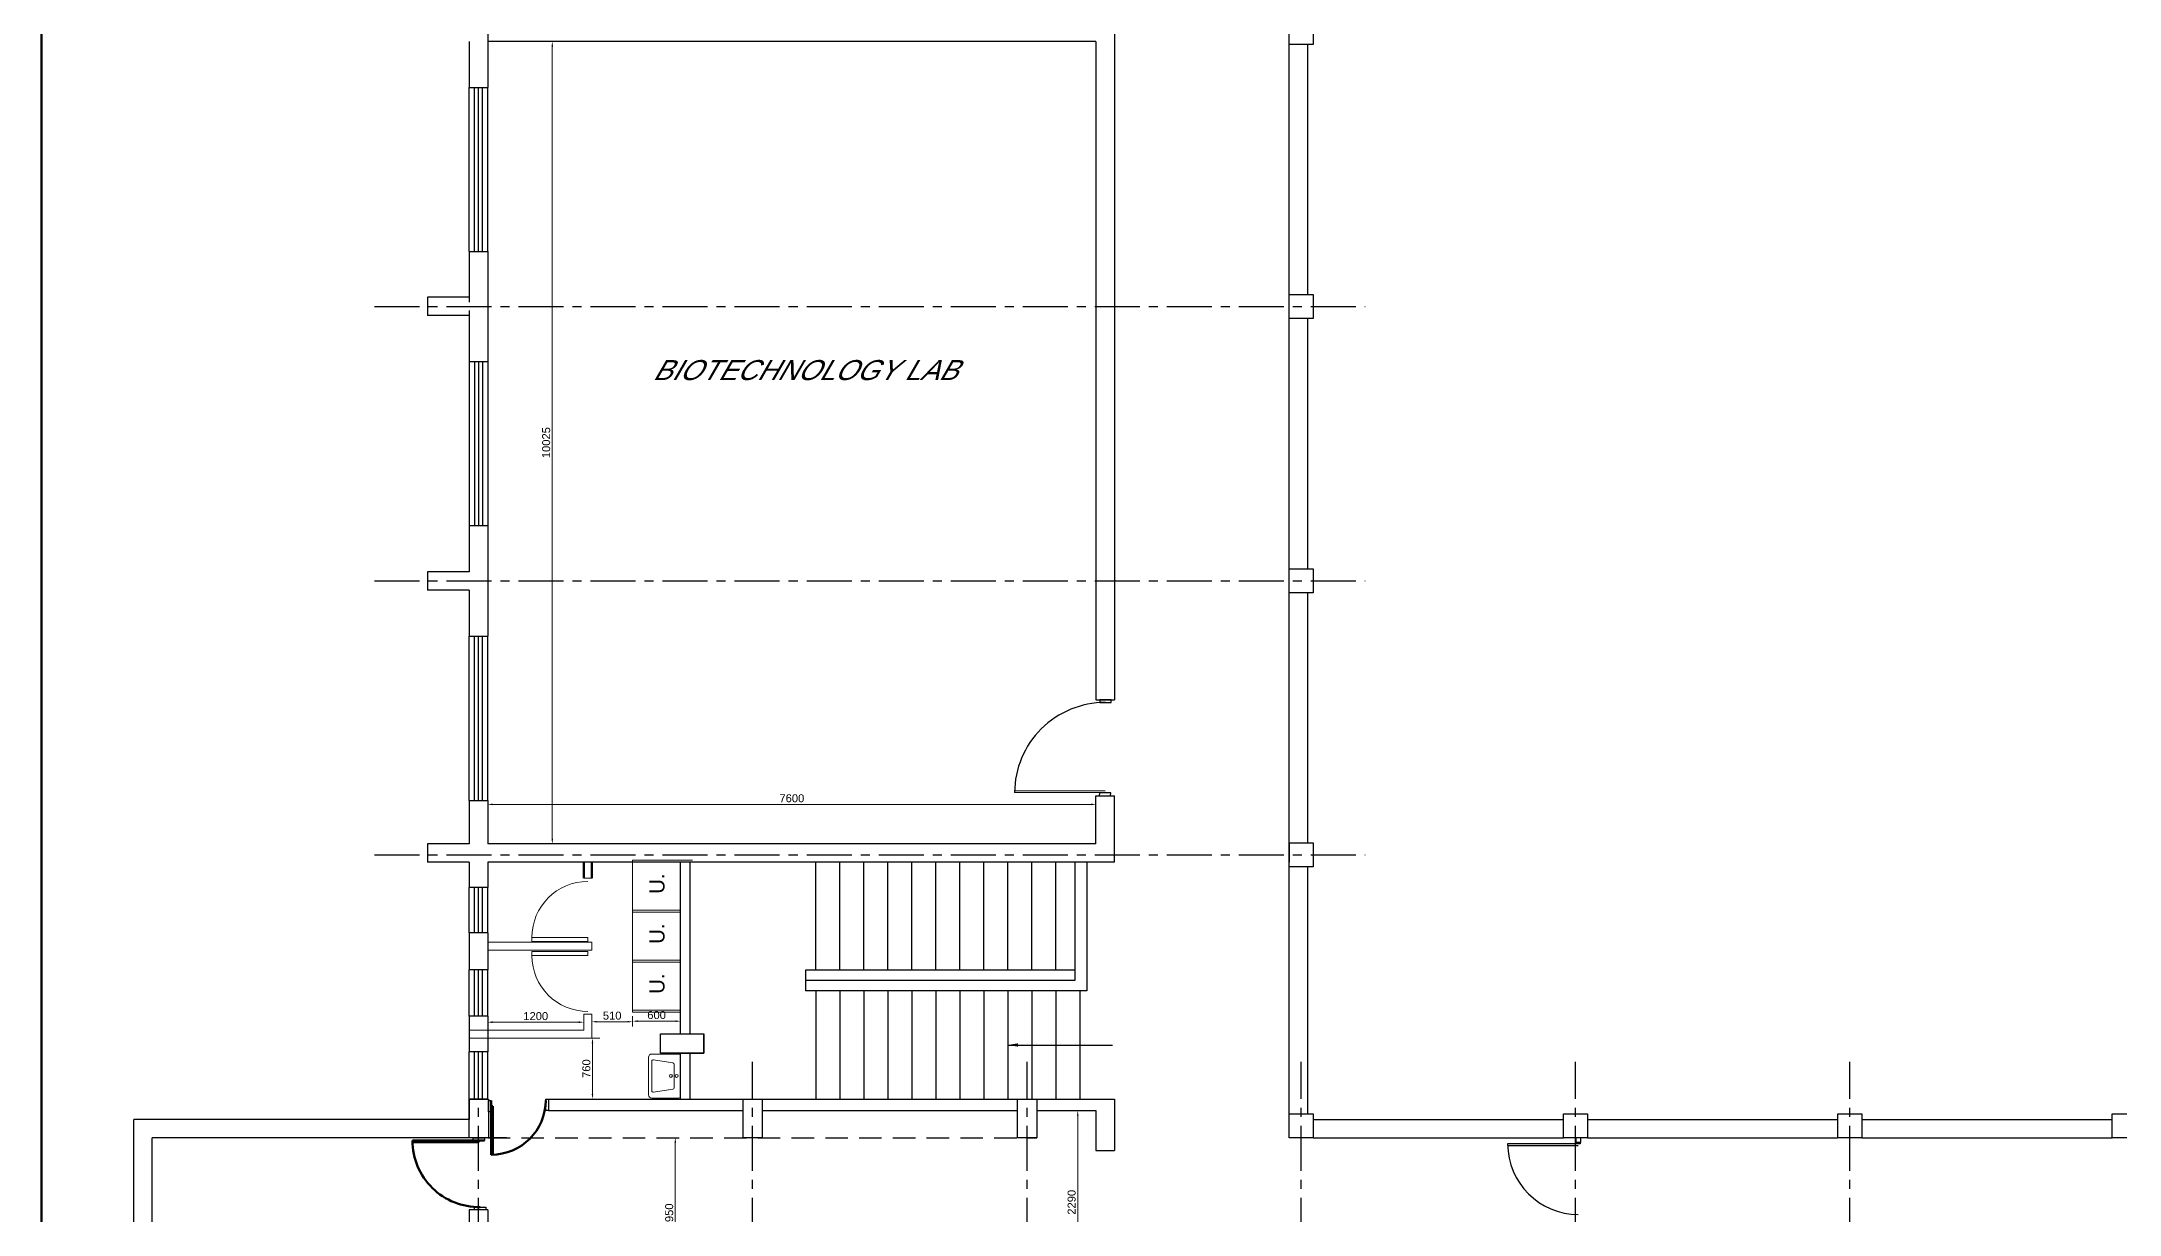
# Model space of a CAD drawing. Extents: x 348043 to 758301, y 133827 to 256568.
# Drawn here: x 579519 to 605480, y 216205 to 230862 of the extents above; entities that cross this region are included whole.
import ezdxf

# ---------------------------------------------------------------- set-up
doc = ezdxf.new("R2010")
doc.units = 0
doc.header["$LTSCALE"] = 900
doc.header["$MEASUREMENT"] = 0
doc.header["$PDMODE"] = 34
for name, pattern in [('ACAD_ISO02W100', [15, 12, -3]), ('CENTER', [2, 1.25, -0.25, 0.25, -0.25]), ('HIDDEN', [0.375, 0.25, -0.125])]:
    doc.linetypes.add(name, pattern=pattern)
doc.layers.get('DEFPOINTS').update_dxf_attribs({"color": 3, "linetype": 'CONTINUOUS'})
for name, color, linetype, lineweight in [('ARLC-DOOR-W', 140, 'CONTINUOUS', 5), ('ARLC-ELE0', 24, 'CONTINUOUS', 9), ('ARLC-TEXT0', 1, 'CONTINUOUS', 9), ('ARLC-WALL', 6, 'CONTINUOUS', 15), ('COL', 6, 'CONTINUOUS', 25), ('SANITORY', 16, 'CONTINUOUS', 5)]:
    doc.layers.add(name, color=color, linetype=linetype, lineweight=lineweight)
doc.layers.add('door', color=163, linetype='CONTINUOUS')
doc.layers.add('TEXT', color=2, linetype='CONTINUOUS')
doc.styles.add('ROMANS', font='arial.ttf')
doc.styles.add('swati', font='GOTHIC.TTF')
doc.dimstyles.new('MSADIM', dxfattribs={"dimscale": 50, "dimtxt": 2.5, "dimasz": 2.5, "dimexe": 1.2, "dimexo": 1, "dimgap": 1, "dimtad": 1, "dimdec": 0, "dimzin": 1, "dimdsep": 46, "dimtxsty": 'ROMANS', "dimcen": 0, "dimclrd": 3, "dimclrt": 6, "dimadec": 0, "dimazin": 0, "dimtfac": 1, "dimtdec": 0, "dimtofl": 0, "dimtmove": 0, "dimatfit": 3, "dimfxl": 1, "dimtvp": 0.1, "dimtolj": 1, "dimtzin": 1, "dimarcsym": 0})

# ---------------------------------------------------------------- blocks, each defined once
blk = doc.blocks.new('*D124')
at = {"layer": 'DEFPOINTS', "color": 0, "lineweight": 50, "ltscale": 1.25}
for p in [(587437, 217162), (587533, 217162), (587533, 215212)]:
    blk.add_point(p, dxfattribs=at)
at = {"layer": 'door', "color": 0, "linetype": 'ACAD_ISO02W100', "lineweight": 9, "ltscale": 1.25}
blk.add_line((587483, 217162), (587377, 217162), dxfattribs=at)
at = {"layer": 'door', "color": 3, "lineweight": 9, "ltscale": 1.25}
blk.add_line((587437, 215275), (587437, 217100), dxfattribs=at)
at = {"layer": 'door', "color": 0, "lineweight": 9, "ltscale": 1.25}
blk.add_line((587483, 215212), (587377, 215212), dxfattribs=at)
at = {"layer": 'door', "color": 3, "lineweight": 50, "ltscale": 1.25}
for points in [[(587426, 217100), (587447, 217100), (587437, 217162)], [(587426, 215275), (587447, 215275), (587437, 215212)]]:
    blk.add_solid(points, dxfattribs=at)
at = {"layer": 'door', "color": 6, "lineweight": 5, "ltscale": 1.25, "insert": (587361, 216187), "char_height": 100, "attachment_point": 5, "rotation": 90, "style": 'ROMANS'}
blk.add_mtext('\\A1;1950', dxfattribs=at)
blk = doc.blocks.new('*D125')
at = {"layer": 'DEFPOINTS', "color": 0, "lineweight": 50, "ltscale": 1.25}
for p in [(592693, 221329), (585093, 220837), (592693, 220837)]:
    blk.add_point(p, dxfattribs=at)
at = {"layer": 'door', "color": 0, "lineweight": 9, "ltscale": 1.25}
blk.add_line((585093, 220887), (585093, 221389), dxfattribs=at)
at = {"layer": 'door', "color": 3, "lineweight": 9, "ltscale": 1.25}
blk.add_line((585155, 221329), (592630, 221329), dxfattribs=at)
at = {"layer": 'door', "color": 0, "linetype": 'ACAD_ISO02W100', "lineweight": 9, "ltscale": 1.25}
blk.add_line((592693, 220887), (592693, 221389), dxfattribs=at)
at = {"layer": 'door', "color": 3, "lineweight": 50, "ltscale": 1.25}
for points in [[(585155, 221340), (585155, 221319), (585093, 221329)], [(592630, 221340), (592630, 221319), (592693, 221329)]]:
    blk.add_solid(points, dxfattribs=at)
at = {"layer": 'door', "color": 6, "lineweight": 5, "ltscale": 1.25, "insert": (588893, 221405), "char_height": 100, "attachment_point": 5, "style": 'ROMANS'}
blk.add_mtext('\\A1;7600', dxfattribs=at)
blk = doc.blocks.new('*D141')
at = {"layer": 'DEFPOINTS', "color": 0, "lineweight": 50, "ltscale": 1.25}
for p in [(592465, 217502), (592693, 217502), (592693, 215212)]:
    blk.add_point(p, dxfattribs=at)
at = {"layer": 'door', "color": 0, "linetype": 'ACAD_ISO02W100', "lineweight": 9, "ltscale": 1.25}
blk.add_line((592643, 217502), (592405, 217502), dxfattribs=at)
at = {"layer": 'door', "color": 3, "lineweight": 9, "ltscale": 1.25}
blk.add_line((592465, 215275), (592465, 217440), dxfattribs=at)
at = {"layer": 'door', "color": 0, "lineweight": 9, "ltscale": 1.25}
blk.add_line((592643, 215212), (592405, 215212), dxfattribs=at)
at = {"layer": 'door', "color": 3, "lineweight": 50, "ltscale": 1.25}
for points in [[(592455, 217440), (592475, 217440), (592465, 217502)], [(592455, 215275), (592475, 215275), (592465, 215212)]]:
    blk.add_solid(points, dxfattribs=at)
at = {"layer": 'door', "color": 6, "lineweight": 5, "ltscale": 1.25, "insert": (592389, 216357), "char_height": 100, "attachment_point": 5, "rotation": 90, "style": 'ROMANS'}
blk.add_mtext('\\A1;2290', dxfattribs=at)
blk = doc.blocks.new('*D156')
at = {"layer": 'DEFPOINTS', "color": 0, "lineweight": 50, "ltscale": 1.25}
for p in [(585093, 230862), (585900, 230862), (585093, 220837)]:
    blk.add_point(p, dxfattribs=at)
at = {"layer": 'door', "color": 0, "linetype": 'ACAD_ISO02W100', "lineweight": 9, "ltscale": 1.25}
blk.add_line((585143, 230862), (585960, 230862), dxfattribs=at)
at = {"layer": 'door', "color": 3, "lineweight": 9, "ltscale": 1.25}
blk.add_line((585900, 220900), (585900, 230800), dxfattribs=at)
at = {"layer": 'door', "color": 0, "lineweight": 9, "ltscale": 1.25}
blk.add_line((585143, 220837), (585960, 220837), dxfattribs=at)
at = {"layer": 'door', "color": 3, "lineweight": 50, "ltscale": 1.25}
for points in [[(585890, 230800), (585910, 230800), (585900, 230862)], [(585890, 220900), (585910, 220900), (585900, 220837)]]:
    blk.add_solid(points, dxfattribs=at)
at = {"layer": 'door', "color": 6, "lineweight": 5, "ltscale": 1.25, "insert": (585824, 225850), "char_height": 100, "attachment_point": 5, "rotation": 90, "style": 'ROMANS'}
blk.add_mtext('\\A1;10025', dxfattribs=at)
blk = doc.blocks.new('hhh')
at = {"layer": 'ARLC-DOOR-W', "lineweight": -2}
for p, q in [((5670.868, -1049.521), (5670.868, -1049.571)), ((5670.868, -1049.521), (5671.568, -1049.521)), ((5670.868, -1049.521), (5670.868, -1049.571)), ((5670.868, -1049.571), (5671.568, -1049.571)), ((5671.568, -1049.521), (5671.568, -1049.571))]:
    blk.add_line(p, q, dxfattribs=at)
blk.add_arc((5670.868, -1049.521), 0.7, 0, 90, dxfattribs=at)
blk = doc.blocks.new('*D229')
at = {"layer": 'DEFPOINTS', "color": 0, "lineweight": 50, "ltscale": 1.25}
for p in [(586293, 218607), (585093, 218507), (586293, 218507)]:
    blk.add_point(p, dxfattribs=at)
at = {"layer": 'door', "color": 0, "lineweight": 9, "ltscale": 1.25}
blk.add_line((585093, 218557), (585093, 218667), dxfattribs=at)
at = {"layer": 'door', "color": 3, "lineweight": 9, "ltscale": 1.25}
blk.add_line((585155, 218607), (586230, 218607), dxfattribs=at)
at = {"layer": 'door', "color": 0, "linetype": 'ACAD_ISO02W100', "lineweight": 9, "ltscale": 1.25}
blk.add_line((586293, 218557), (586293, 218667), dxfattribs=at)
at = {"layer": 'door', "color": 3, "lineweight": 50, "ltscale": 1.25}
for points in [[(585155, 218618), (585155, 218597), (585093, 218607)], [(586230, 218618), (586230, 218597), (586293, 218607)]]:
    blk.add_solid(points, dxfattribs=at)
at = {"layer": 'door', "color": 6, "lineweight": 5, "ltscale": 1.25, "insert": (585693, 218683), "char_height": 100, "attachment_point": 5, "style": 'ROMANS'}
blk.add_mtext('\\A1;1200', dxfattribs=at)
blk = doc.blocks.new('*D230')
at = {"layer": 'DEFPOINTS', "color": 0, "lineweight": 50, "ltscale": 1.25}
for p in [(586543, 218407), (586402, 217647), (586543, 217647)]:
    blk.add_point(p, dxfattribs=at)
at = {"layer": 'door', "color": 0, "lineweight": 9, "ltscale": 1.25}
blk.add_line((586493, 218407), (586342, 218407), dxfattribs=at)
at = {"layer": 'door', "color": 3, "lineweight": 9, "ltscale": 1.25}
blk.add_line((586402, 218345), (586402, 217710), dxfattribs=at)
at = {"layer": 'door', "color": 0, "linetype": 'ACAD_ISO02W100', "lineweight": 9, "ltscale": 1.25}
blk.add_line((586493, 217647), (586342, 217647), dxfattribs=at)
at = {"layer": 'door', "color": 3, "lineweight": 50, "ltscale": 1.25}
for points in [[(586392, 218345), (586412, 218345), (586402, 218407)], [(586392, 217710), (586412, 217710), (586402, 217647)]]:
    blk.add_solid(points, dxfattribs=at)
at = {"layer": 'door', "color": 6, "lineweight": 5, "ltscale": 1.25, "insert": (586326, 218027), "char_height": 100, "attachment_point": 5, "rotation": 90, "style": 'ROMANS'}
blk.add_mtext('\\A1;760', dxfattribs=at)
blk = doc.blocks.new('WASHBASIN')
at = {"layer": 'SANITORY', "color": 7, "lineweight": 5, "ltscale": 0.1}
for p, q in [((6119042, -104908), (6119042, -104438)), ((6119082, -104398), (6119422, -104398)), ((6119082, -104857), (6119082, -104490)), ((6119105, -104470), (6119346, -104508)), ((6119363, -104528), (6119363, -104819)), ((6119442, -104418), (6119442, -104928)), ((6119105, -104877), (6119346, -104839)), ((6119422, -104948), (6119082, -104948))]:
    blk.add_line(p, q, dxfattribs=at)
for centre in [(6119322, -104674), (6119393, -104674)]:
    blk.add_circle(centre, 18, dxfattribs=at)
for centre, radius, start, end in [((6119082, -104438), 40, 90, 180), ((6119102, -104490), 20, 80.9394, 180), ((6119102, -104490), 20, 80.9394, 180), ((6119343, -104528), 20, 0, 80.9394), ((6119422, -104418), 20, 0, 90), ((6119102, -104857), 20, 180, 279.0606), ((6119343, -104819), 20, 279.0606, 0), ((6119082, -104908), 40, 180, 270), ((6119422, -104928), 20, 270, 0)]:
    blk.add_arc(centre, radius, start, end, dxfattribs=at)
blk = doc.blocks.new('*D231')
at = {"layer": 'DEFPOINTS', "color": 0, "lineweight": 50, "ltscale": 1.25}
for p in [(586903, 218732), (587503, 218732), (587503, 218620)]:
    blk.add_point(p, dxfattribs=at)
at = {"layer": 'door', "color": 0, "lineweight": 9, "ltscale": 1.25}
blk.add_line((586903, 218682), (586903, 218560), dxfattribs=at)
at = {"layer": 'door', "color": 3, "lineweight": 9, "ltscale": 1.25}
blk.add_line((586965, 218620), (587440, 218620), dxfattribs=at)
at = {"layer": 'door', "color": 0, "linetype": 'ACAD_ISO02W100', "lineweight": 9, "ltscale": 1.25}
blk.add_line((587503, 218682), (587503, 218560), dxfattribs=at)
at = {"layer": 'door', "color": 3, "lineweight": 50, "ltscale": 1.25}
for points in [[(586965, 218630), (586965, 218610), (586903, 218620)], [(587440, 218630), (587440, 218610), (587503, 218620)]]:
    blk.add_solid(points, dxfattribs=at)
at = {"layer": 'door', "color": 6, "lineweight": 5, "ltscale": 1.25, "insert": (587203, 218696), "char_height": 100, "attachment_point": 5, "style": 'ROMANS'}
blk.add_mtext('\\A1;600', dxfattribs=at)
blk = doc.blocks.new('*D232')
at = {"layer": 'DEFPOINTS', "color": 0, "lineweight": 50, "ltscale": 1.25}
for p in [(586393, 218620), (586903, 218732), (586903, 218613)]:
    blk.add_point(p, dxfattribs=at)
at = {"layer": 'door', "color": 3, "lineweight": 9, "ltscale": 1.25}
blk.add_line((586455, 218613), (586840, 218613), dxfattribs=at)
at = {"layer": 'door', "color": 0, "linetype": 'ACAD_ISO02W100', "lineweight": 9, "ltscale": 1.25}
blk.add_line((586903, 218682), (586903, 218553), dxfattribs=at)
at = {"layer": 'door', "color": 0, "lineweight": 9, "ltscale": 1.25}
blk.add_line((586393, 218570), (586393, 218553), dxfattribs=at)
at = {"layer": 'door', "color": 3, "lineweight": 50, "ltscale": 1.25}
for points in [[(586455, 218623), (586455, 218603), (586393, 218613)], [(586840, 218623), (586840, 218603), (586903, 218613)]]:
    blk.add_solid(points, dxfattribs=at)
at = {"layer": 'door', "color": 6, "lineweight": 5, "ltscale": 1.25, "insert": (586648, 218689), "char_height": 100, "attachment_point": 5, "style": 'ROMANS'}
blk.add_mtext('\\A1;510', dxfattribs=at)

msp = doc.modelspace()

# ---------------------------------------------------------------- linework, layer by layer
at = {"layer": 'ARLC-ELE0', "lineweight": 13, "ltscale": 0.1}
for p, q in [((586902.8, 218732.3), (586902.8, 220632.3)), ((587502.8, 220632.3), (586902.8, 220632.3)), ((587502.8, 220607.3), (586902.8, 220607.3)), ((587502.8, 220007.3), (586902.8, 220007.3)), ((587502.8, 219982.3), (586902.8, 219982.3)), ((587502.8, 219382.3), (586902.8, 219382.3)), ((587502.8, 219357.3), (586902.8, 219357.3)), ((587502.8, 218757.3), (586902.8, 218757.3)), ((587502.8, 218732.3), (586902.8, 218732.3))]:
    msp.add_line(p, q, dxfattribs=at)
at = {"layer": 'ARLC-WALL', "ltscale": 0.1}
for p, q in [((586542.8, 220607.3), (585092.8, 220607.3)), ((587502.8, 220632.3), (587652.8, 220632.3)), ((586392.8, 220407.3), (586292.8, 220407.3)), ((586392.8, 219607.3), (585092.8, 219607.3)), ((586392.8, 219507.3), (585092.8, 219507.3)), ((586392.8, 219507.3), (586392.8, 219607.3)), ((586292.8, 218507.3), (586292.8, 218707.3)), ((586392.8, 218707.3), (586292.8, 218707.3)), ((586392.8, 218407.3), (586392.8, 218707.3)), ((584862.8, 218407.3), (584862.8, 218507.3)), ((586292.8, 218507.3), (584862.8, 218507.3)), ((586392.8, 218407.3), (584862.8, 218407.3))]:
    msp.add_line(p, q, dxfattribs=at)
at = {"layer": 'COL'}
for points in [[(595407.8, 230827.3), (595107.8, 230827.3), (595107.8, 231127.3), (595407.8, 231127.3)], [(595407.8, 227402.3), (595107.8, 227402.3), (595107.8, 227702.3), (595407.8, 227702.3)], [(595407.8, 223972.3), (595107.8, 223972.3), (595107.8, 224272.3), (595407.8, 224272.3)], [(595407.8, 220547.3), (595107.8, 220547.3), (595107.8, 220847.3), (595407.8, 220847.3)], [(587792.8, 218462.3), (587792.8, 218222.3), (587252.8, 218222.3), (587252.8, 218462.3)], [(585102.8, 217647.3), (585102.8, 217162.3), (584862.8, 217162.3), (584862.8, 217647.3)], [(588522.8, 217647.3), (588522.8, 217162.3), (588282.8, 217162.3), (588282.8, 217647.3)], [(591952.8, 217647.3), (591952.8, 217162.3), (591712.8, 217162.3), (591712.8, 217647.3)], [(595407.8, 217462.3), (595407.8, 217162.3), (595107.8, 217162.3), (595107.8, 217462.3)], [(598832.8, 217462.3), (598832.8, 217162.3), (598532.8, 217162.3), (598532.8, 217462.3)], [(602262.8, 217462.3), (602262.8, 217162.3), (601962.8, 217162.3), (601962.8, 217462.3)], [(605687.8, 217462.3), (605687.8, 217162.3), (605387.8, 217162.3), (605387.8, 217462.3)]]:
    msp.add_lwpolyline(points, close=True, dxfattribs=at)
at = {"layer": 'door', "color": 3, "ltscale": 1.25}
for p, q in [((585092.8, 231664.8), (585092.8, 230289.8)), ((592922.8, 231092.3), (592922.8, 222637.3)), ((584862.8, 230862.3), (584862.8, 230289.8)), ((592692.8, 230862.3), (585092.8, 230862.3)), ((592692.8, 230862.3), (585092.8, 230862.3)), ((592692.8, 230862.3), (592692.8, 222637.3)), ((592692.8, 230862.3), (592692.8, 222637.3)), ((595107.8, 227702.3), (595107.8, 230827.3)), ((595337.8, 227702.3), (595337.8, 230827.3)), ((584862.8, 230289.8), (585092.8, 230289.8)), ((584862.8, 228239.8), (584862.8, 227607.3)), ((584862.8, 228239.8), (585092.8, 228239.8)), ((585092.8, 228239.8), (585092.8, 226864.8)), ((584342.8, 227667.3), (584342.8, 227437.3)), ((584862.8, 227667.3), (584342.8, 227667.3)), ((584862.8, 227437.3), (584342.8, 227437.3)), ((584862.8, 227502.5), (584862.8, 226864.8)), ((595107.8, 224272.3), (595107.8, 227397.3)), ((595337.8, 224272.3), (595337.8, 227397.3)), ((584862.8, 226864.8), (585092.8, 226864.8)), ((584862.8, 224814.8), (584862.8, 224237.3)), ((584862.8, 224814.8), (585092.8, 224814.8)), ((585092.8, 224814.8), (585092.8, 223429.8)), ((584342.8, 224237.3), (584342.8, 224007.3)), ((584862.8, 224237.3), (584342.8, 224237.3)), ((584862.8, 224007.3), (584342.8, 224007.3)), ((584862.8, 224007.3), (584862.8, 223429.8)), ((595107.8, 220847.3), (595107.8, 223972.3)), ((595337.8, 220847.3), (595337.8, 223972.3)), ((584862.8, 223429.8), (585092.8, 223429.8)), ((592692.8, 222637.3), (592922.8, 222637.3)), ((584862.8, 221379.8), (584862.8, 220837.3)), ((584862.8, 221379.8), (585092.8, 221379.8)), ((585092.8, 221379.8), (585092.8, 220837.3)), ((592692.8, 220837.3), (592692.8, 221437.3)), ((592692.8, 221437.3), (592922.8, 221437.3)), ((592922.8, 220607.3), (592922.8, 221437.3)), ((584342.8, 220837.3), (584342.8, 220607.3)), ((584862.8, 220837.3), (584342.8, 220837.3)), ((592692.8, 220837.3), (585092.8, 220837.3)), ((595107.8, 220847.3), (595107.8, 220607.3)), ((584862.8, 220607.3), (584342.8, 220607.3)), ((584862.8, 220607.3), (584862.8, 220292.3)), ((592922.8, 220607.3), (585092.8, 220607.3)), ((585092.8, 220607.3), (585092.8, 220292.3)), ((587502.8, 218462.3), (587502.8, 220607.3)), ((587622.8, 218462.3), (587622.8, 220607.3)), ((592426.7, 220607.3), (592426.7, 219127.3)), ((592576.7, 220607.3), (592576.7, 218997.3)), ((595107.8, 217462.3), (595107.8, 220547.3)), ((595337.8, 217462.3), (595337.8, 220547.3)), ((585092.8, 220292.3), (584862.8, 220292.3)), ((585092.8, 219722.3), (584862.8, 219722.3)), ((584862.8, 219722.3), (584862.8, 219262.3)), ((585092.8, 219722.3), (585092.8, 219262.3)), ((585092.8, 219262.3), (584862.8, 219262.3)), ((592426.7, 219257.3), (589062.8, 219257.3)), ((589062.8, 219257.3), (589062.8, 218997.3)), ((592426.7, 219127.3), (589062.8, 219127.3)), ((592576.7, 218997.3), (589062.8, 218997.3)), ((585092.8, 218682.3), (584862.8, 218682.3)), ((584862.8, 218682.3), (584862.8, 218237.3)), ((585092.8, 218682.3), (585092.8, 218237.3)), ((585092.8, 218237.3), (584862.8, 218237.3)), ((587252.8, 218222.3), (587792.8, 218222.3)), ((587502.8, 217647.3), (587502.8, 218222.3)), ((587622.8, 217647.3), (587622.8, 218222.3)), ((585092.8, 217647.3), (584862.8, 217647.3)), ((584862.8, 217647.3), (584862.8, 217392.3)), ((585852.9, 217647.3), (588282.8, 217647.3)), ((585852.9, 217647.3), (585852.9, 217502.3)), ((588522.8, 217647.3), (591712.8, 217647.3)), ((591952.8, 217647.3), (592922.8, 217647.3)), ((592922.8, 217647.3), (592922.8, 217002.3)), ((584862.8, 217392.3), (580669.9, 217392.3)), ((580669.9, 210990.7), (580669.9, 217392.3)), ((584862.8, 217392.3), (580832.8, 217392.3)), ((585102.9, 217502.3), (585102.9, 217162.3)), ((585852.9, 217502.3), (588282.8, 217502.3)), ((588522.8, 217502.3), (591712.8, 217502.3)), ((591952.8, 217502.3), (592692.8, 217502.3)), ((592692.8, 217502.3), (592692.8, 217002.3)), ((595407.8, 217392.3), (598532.8, 217392.3)), ((598832.8, 217392.3), (601957.8, 217392.3)), ((602262.8, 217392.3), (605387.8, 217392.3)), ((585102.8, 217162.3), (580899.9, 217162.3)), ((580899.9, 211220.7), (580899.9, 217162.3)), ((585327.8, 217162.3), (581062.8, 217162.3)), ((584925.1, 217162.2), (584585.1, 217162.2)), ((595407.8, 217162.3), (598532.8, 217162.3)), ((598687.8, 217162.3), (598687.8, 217104.8)), ((598747.8, 217104.8), (598687.8, 217104.8)), ((598747.8, 217162.3), (598747.8, 217104.8)), ((598832.8, 217162.3), (601957.8, 217162.3)), ((602262.8, 217162.3), (605387.8, 217162.3)), ((592692.8, 217002.3), (592922.8, 217002.3)), ((584862.8, 216262.3), (584862.8, 207382.3)), ((585092.8, 216262.3), (584862.8, 216262.3)), ((585092.8, 216262.3), (585092.8, 207382.3))]:
    msp.add_line(p, q, dxfattribs=at)
at = {"layer": 'door', "color": 13, "ltscale": 1.25}
for p, q in [((584862.8, 228239.8), (584862.8, 230289.8)), ((584927.8, 228239.8), (584927.8, 230289.8)), ((584977.8, 228239.8), (584977.8, 230289.8)), ((585027.8, 228239.8), (585027.8, 230289.8)), ((585092.8, 228239.8), (585092.8, 230289.8)), ((584862.8, 226864.8), (584862.8, 224814.8)), ((584927.8, 226864.8), (584927.8, 224814.8)), ((584977.8, 226864.8), (584977.8, 224814.8)), ((585027.8, 226864.8), (585027.8, 224814.8)), ((585092.8, 226864.8), (585092.8, 224814.8)), ((584862.8, 221379.8), (584862.8, 223429.8)), ((584927.8, 221379.8), (584927.8, 223429.8)), ((584977.8, 221379.8), (584977.8, 223429.8)), ((585027.8, 221379.8), (585027.8, 223429.8)), ((585092.8, 221379.8), (585092.8, 223429.8)), ((592805.7, 221472.5), (591676.1, 221476.8)), ((592805.8, 221496), (591676.2, 221500.2)), ((589192.8, 219257.3), (589192.8, 220607.3)), ((589492.8, 219257.3), (589492.8, 220607.3)), ((589792.8, 219257.3), (589792.8, 220607.3)), ((590092.8, 219257.3), (590092.8, 220607.3)), ((590392.8, 219257.3), (590392.8, 220607.3)), ((590692.8, 219257.3), (590692.8, 220607.3)), ((590992.8, 219257.3), (590992.8, 220607.3)), ((591292.8, 219257.3), (591292.8, 220607.3)), ((591592.8, 219257.3), (591592.8, 220607.3)), ((591892.8, 219257.3), (591892.8, 220607.3)), ((592192.8, 219257.3), (592192.8, 220607.3)), ((584862.8, 219722.3), (584862.8, 220292.3)), ((584927.8, 219722.3), (584927.8, 220292.3)), ((584977.8, 219722.3), (584977.8, 220292.3)), ((585027.8, 219722.3), (585027.8, 220292.3)), ((585092.8, 219722.3), (585092.8, 220292.3)), ((584862.8, 218682.3), (584862.8, 219262.3)), ((584927.8, 218682.3), (584927.8, 219262.3)), ((584977.8, 218682.3), (584977.8, 219262.3)), ((585027.8, 218682.3), (585027.8, 219262.3)), ((585092.8, 218682.3), (585092.8, 219262.3)), ((587502.8, 218462.3), (587502.8, 219177.3)), ((587622.8, 218462.3), (587622.8, 219177.3)), ((589192.8, 218997.3), (589192.8, 217647.3)), ((589492.8, 218997.3), (589492.8, 217647.3)), ((589792.8, 218997.3), (589792.8, 217647.3)), ((590092.8, 218997.3), (590092.8, 217647.3)), ((590392.8, 218997.3), (590392.8, 217647.3)), ((590692.8, 218997.3), (590692.8, 217647.3)), ((590992.8, 218997.3), (590992.8, 217647.3)), ((591292.8, 218997.3), (591292.8, 217647.3)), ((591592.8, 218997.3), (591592.8, 217647.3)), ((591892.8, 218997.3), (591892.8, 217647.3)), ((592192.8, 218997.3), (592192.8, 217647.3)), ((592492.8, 218997.3), (592492.8, 217647.3)), ((587792.8, 218222.3), (587792.8, 218462.3)), ((584862.8, 217647.3), (584862.8, 218237.3)), ((584927.8, 217647.3), (584927.8, 218237.3)), ((584977.8, 217647.3), (584977.8, 218237.3)), ((585027.8, 217647.3), (585027.8, 218237.3)), ((585092.8, 217647.3), (585092.8, 218237.3)), ((587502.8, 217647.3), (587502.8, 218222.3)), ((587622.8, 217647.3), (587622.8, 218222.3)), ((598719.1, 217087.6), (597836.3, 217087.6)), ((598719.1, 217064.2), (597836.6, 217064.2))]:
    msp.add_line(p, q, dxfattribs=at)
at = {"layer": 'door', "linetype": 'CENTER', "ltscale": 0.5}
for p, q in [((583678.2, 227552.3), (596055.8, 227552.3)), ((583678.2, 224122.3), (596055.8, 224122.3)), ((583678.2, 220697.3), (596055.8, 220697.3)), ((584977.8, 205950.1), (584977.8, 218110.3)), ((588402.8, 205950.1), (588402.8, 218110.3)), ((591832.8, 205950.1), (591832.8, 218110.3)), ((595257.8, 205950.1), (595257.8, 218110.3)), ((598682.8, 205950.1), (598682.8, 218110.3)), ((602112.8, 205950.1), (602112.8, 218110.3))]:
    msp.add_line(p, q, dxfattribs=at)
at = {"layer": 'door', "color": 1, "lineweight": 50, "ltscale": 1.25}
for p, q in [((586292.8, 220407.3), (586292.8, 220607.3)), ((586392.8, 220407.3), (586392.8, 220607.3)), ((585138, 217630.8), (585138, 216951.2)), ((585138, 217560), (585158, 217560)), ((585158, 217560), (585158, 216951.5)), ((585053.6, 217127.1), (584153.1, 217127.1)), ((584982.8, 217107.1), (584153.3, 217107.1)), ((584982.8, 217127.1), (584982.8, 217107.1))]:
    msp.add_line(p, q, dxfattribs=at)
at = {"layer": 'door', "color": 150, "linetype": 'HIDDEN', "ltscale": 1.25}
msp.add_line((585092.8, 217162.3), (591952.8, 217162.3), dxfattribs=at)
at = {"layer": 'door', "color": 1, "lineweight": 50, "ltscale": 1.25}
msp.add_lwpolyline([(579518.7, 199776), (627593, 199776), (627593, 256567.9), (579518.7, 256567.9)], close=True, dxfattribs=at)
at = {"layer": 'door', "color": 13, "ltscale": 1.25}
for points in [[(592880.7, 222601.8), (592880.8, 222637), (592739.2, 222637.6), (592739.1, 222602.4)], [(592876.3, 221437.1), (592876.5, 221472.3), (592734.9, 221472.8), (592734.7, 221437.6)], [(585102.8, 217630.8), (585138, 217630.8), (585138, 217489.2), (585102.8, 217489.2)], [(585817.6, 217645.6), (585852.9, 217645.6), (585852.9, 217504), (585817.6, 217504)], [(585053.6, 217162.3), (585053.6, 217127.1), (584912, 217127.1), (584912, 217162.3)], [(598741.9, 217104.8), (598741.9, 217087.6), (598693.9, 217087.6), (598693.9, 217104.8)], [(585068.4, 216297.5), (585068.4, 216262.3), (584926.8, 216262.3), (584926.8, 216297.5)]]:
    msp.add_lwpolyline(points, close=True, dxfattribs=at)
for centre, radius, start, end in [((592805.7, 221472.5), 1129.6, 89.78496, 179.78496), ((598719.1, 217087.6), 882.8, 180, 270)]:
    msp.add_arc(centre, radius, start, end, dxfattribs=at)
at = {"layer": 'door', "color": 1, "lineweight": 50, "ltscale": 1.25}
for centre, radius, start, end in [((585138, 217630.8), 679.6, 270, 0), ((584982.8, 217127.1), 829.7, 180, 271.02307)]:
    msp.add_arc(centre, radius, start, end, dxfattribs=at)

# ---------------------------------------------------------------- block references
at = {"layer": 'ARLC-DOOR-W', "ltscale": 0.1, "xscale": -1000, "yscale": 1000, "zscale": 1000}
msp.add_blockref('hhh', (6257213.2, 1269187.8), dxfattribs=at)
at = {"layer": 'ARLC-DOOR-W', "ltscale": 0.1, "xscale": 1000, "yscale": 1000, "zscale": 1000, "rotation": 180}
msp.add_blockref('hhh', (6257213.2, -830079.5), dxfattribs=at)
at = {"layer": 'SANITORY', "lineweight": 5, "xscale": -1, "rotation": 180}
msp.add_blockref('WASHBASIN', (-5531939.2, 113261.3), dxfattribs=at)

# ---------------------------------------------------------------- texts
at = {"layer": 'ARLC-TEXT0', "linetype": 'Continuous', "style": 'swati'}
for p in [(587301.7, 220212.5), (587301.7, 219587.5), (587301.7, 218962.5)]:
    msp.add_text('U.', height=190, rotation=90, dxfattribs=at).set_placement(p)
at = {"layer": 'TEXT', "color": 4, "style": 'ROMANS', "oblique": 30}
msp.add_text('BIOTECHNOLOGY LAB', height=250, dxfattribs=at).set_placement((587149.7, 226631.9))

# ---------------------------------------------------------------- dimensions: what is measured, and where the dimension line sits
at = {"layer": 'door', "color": 1, "lineweight": 5, "ltscale": 1.25}
for p1, p2, distance, picture, middle in [((585092.8, 220837.3), (585092.8, 230862.3), -807.2, '*D156', (585823.9, 225849.8)), ((585092.8, 218507.3), (586292.8, 218507.3), 100, '*D229', (585692.8, 218683.4)), ((586542.8, 218407.3), (586542.8, 217647.3), -140.8, '*D230', (586325.9, 218027.3)), ((592692.8, 215212.3), (592692.8, 217502.3), 227.8, '*D141', (592388.9, 216357.3))]:
    dim = msp.add_aligned_dim(p1=p1, p2=p2, distance=distance, dimstyle='MSADIM', override={"dimtxt": 2, "dimasz": 1.25, "dimgap": 0.5, "dimlwd": 9, "dimlwe": 9}, dxfattribs=at)
    dim.commit()
    dim.dimension.update_dxf_attribs({"geometry": picture, "text_midpoint": middle})
for base, p1, p2, picture, middle in [((592692.8, 221329.2), (585092.8, 220837.3), (592692.8, 220837.3), '*D125', (588892.8, 221405.3)), ((586902.8, 218613), (586392.8, 218620), (586902.8, 218732.3), '*D232', (586647.8, 218689.1)), ((587502.8, 218620), (586902.8, 218732.3), (587502.8, 218732.3), '*D231', (587202.8, 218696.1))]:
    dim = msp.add_linear_dim(base=base, p1=p1, p2=p2, dimstyle='MSADIM', override={"dimtxt": 2, "dimasz": 1.25, "dimgap": 0.5, "dimlwd": 9, "dimlwe": 9}, dxfattribs=at)
    dim.commit()
    dim.dimension.update_dxf_attribs({"geometry": picture, "text_midpoint": middle})
dim = msp.add_linear_dim(base=(587436.6, 217162.3), p1=(587533.3, 215212.3), p2=(587533.3, 217162.3), angle=90, dimstyle='MSADIM', override={"dimtxt": 2, "dimasz": 1.25, "dimgap": 0.5, "dimlwd": 9, "dimlwe": 9}, dxfattribs=at)
dim.commit()
dim.dimension.update_dxf_attribs({"geometry": '*D124', "text_midpoint": (587360.5, 216187.3)})

# ---------------------------------------------------------------- leaders
at = {"layer": 'door', "color": 3, "ltscale": 1.25}
msp.add_leader([(591592.8, 218322.3), (592900.8, 218322.3)], dimstyle='MSADIM', override={"dimgap": 1, "dimtad": 0, "dimfxlon": 1}, dxfattribs=at)

doc.saveas('drawing.dxf')
